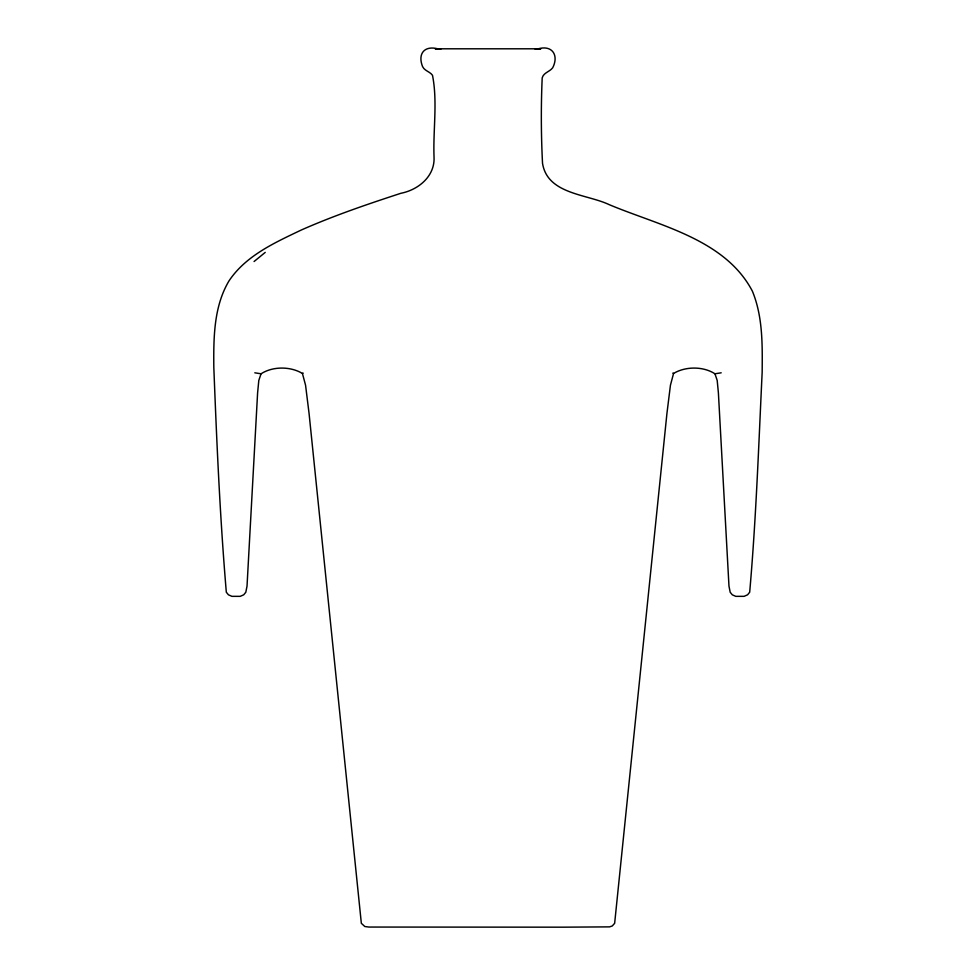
<?xml version="1.0" encoding="UTF-8"?>
<svg xmlns="http://www.w3.org/2000/svg" width="976" height="976" viewBox="0 0 976 976"><rect width="100%" height="100%" fill="white"/><g stroke="black" fill="none" stroke-linecap="round" stroke-linejoin="round"><path stroke-width="1.46" d="M538.227 48.8C552.66 44.737 558.943 55.742 552.672 67.808C549.732 71.785 543.534 72.602 542.192 77.909C540.948 106.286 541.082 134.908 542.522 163.285C547.426 194.346 586.808 193.992 609.219 204.655C659.288 225.7 725.131 239.071 752.411 291.226C762.951 316.907 762.39 345.114 762.158 372.381C758.645 445.666 756.095 519.232 749.678 592.237L747.579 594.799L744.102 596.336L735.77 596.348L732.293 594.811L730.194 592.261L728.974 586.112L718.397 392.877L717.189 380.396L714.944 373.796C703.245 366.195 685.445 366.256 673.562 373.466L670.439 385.215L666.925 413.531L614.648 923.32L612.245 925.98L609.573 926.871L563.03 927.176L368.916 927.054L364.829 926.517L361.34 923.32L309.075 413.531L305.561 385.215L302.426 373.466C290.543 366.256 272.743 366.195 261.056 373.796L258.811 380.396L257.603 392.877L247.026 586.112L245.806 592.261L243.707 594.811L240.23 596.348L231.898 596.336L228.421 594.799L226.322 592.237C219.978 517.426 216.721 442.079 213.805 366.976C213.585 337.842 213.634 306.83 228.945 280.978C245.806 255.639 274.744 242.695 301.279 230.019C333.682 215.696 367.244 204.277 400.892 193.285C418.362 189.856 435.028 176.278 434.039 157.099C432.978 130.089 437.724 101.638 432.49 75.274C429.879 71.565 424.499 70.882 422.559 66.551C417.618 53.997 424.072 45.335 437.773 48.8M254.065 261.519L265.216 252.406M302.426 373.466L303.133 373.076M714.944 373.796L721.203 372.808M535.116 49.129L538.276 48.824M537.032 48.824L540.863 48.8L435.125 48.8L438.956 48.824M437.724 48.824L440.884 49.129M254.797 372.808L261.056 373.796M672.867 373.076L673.562 373.466"/></g></svg>
